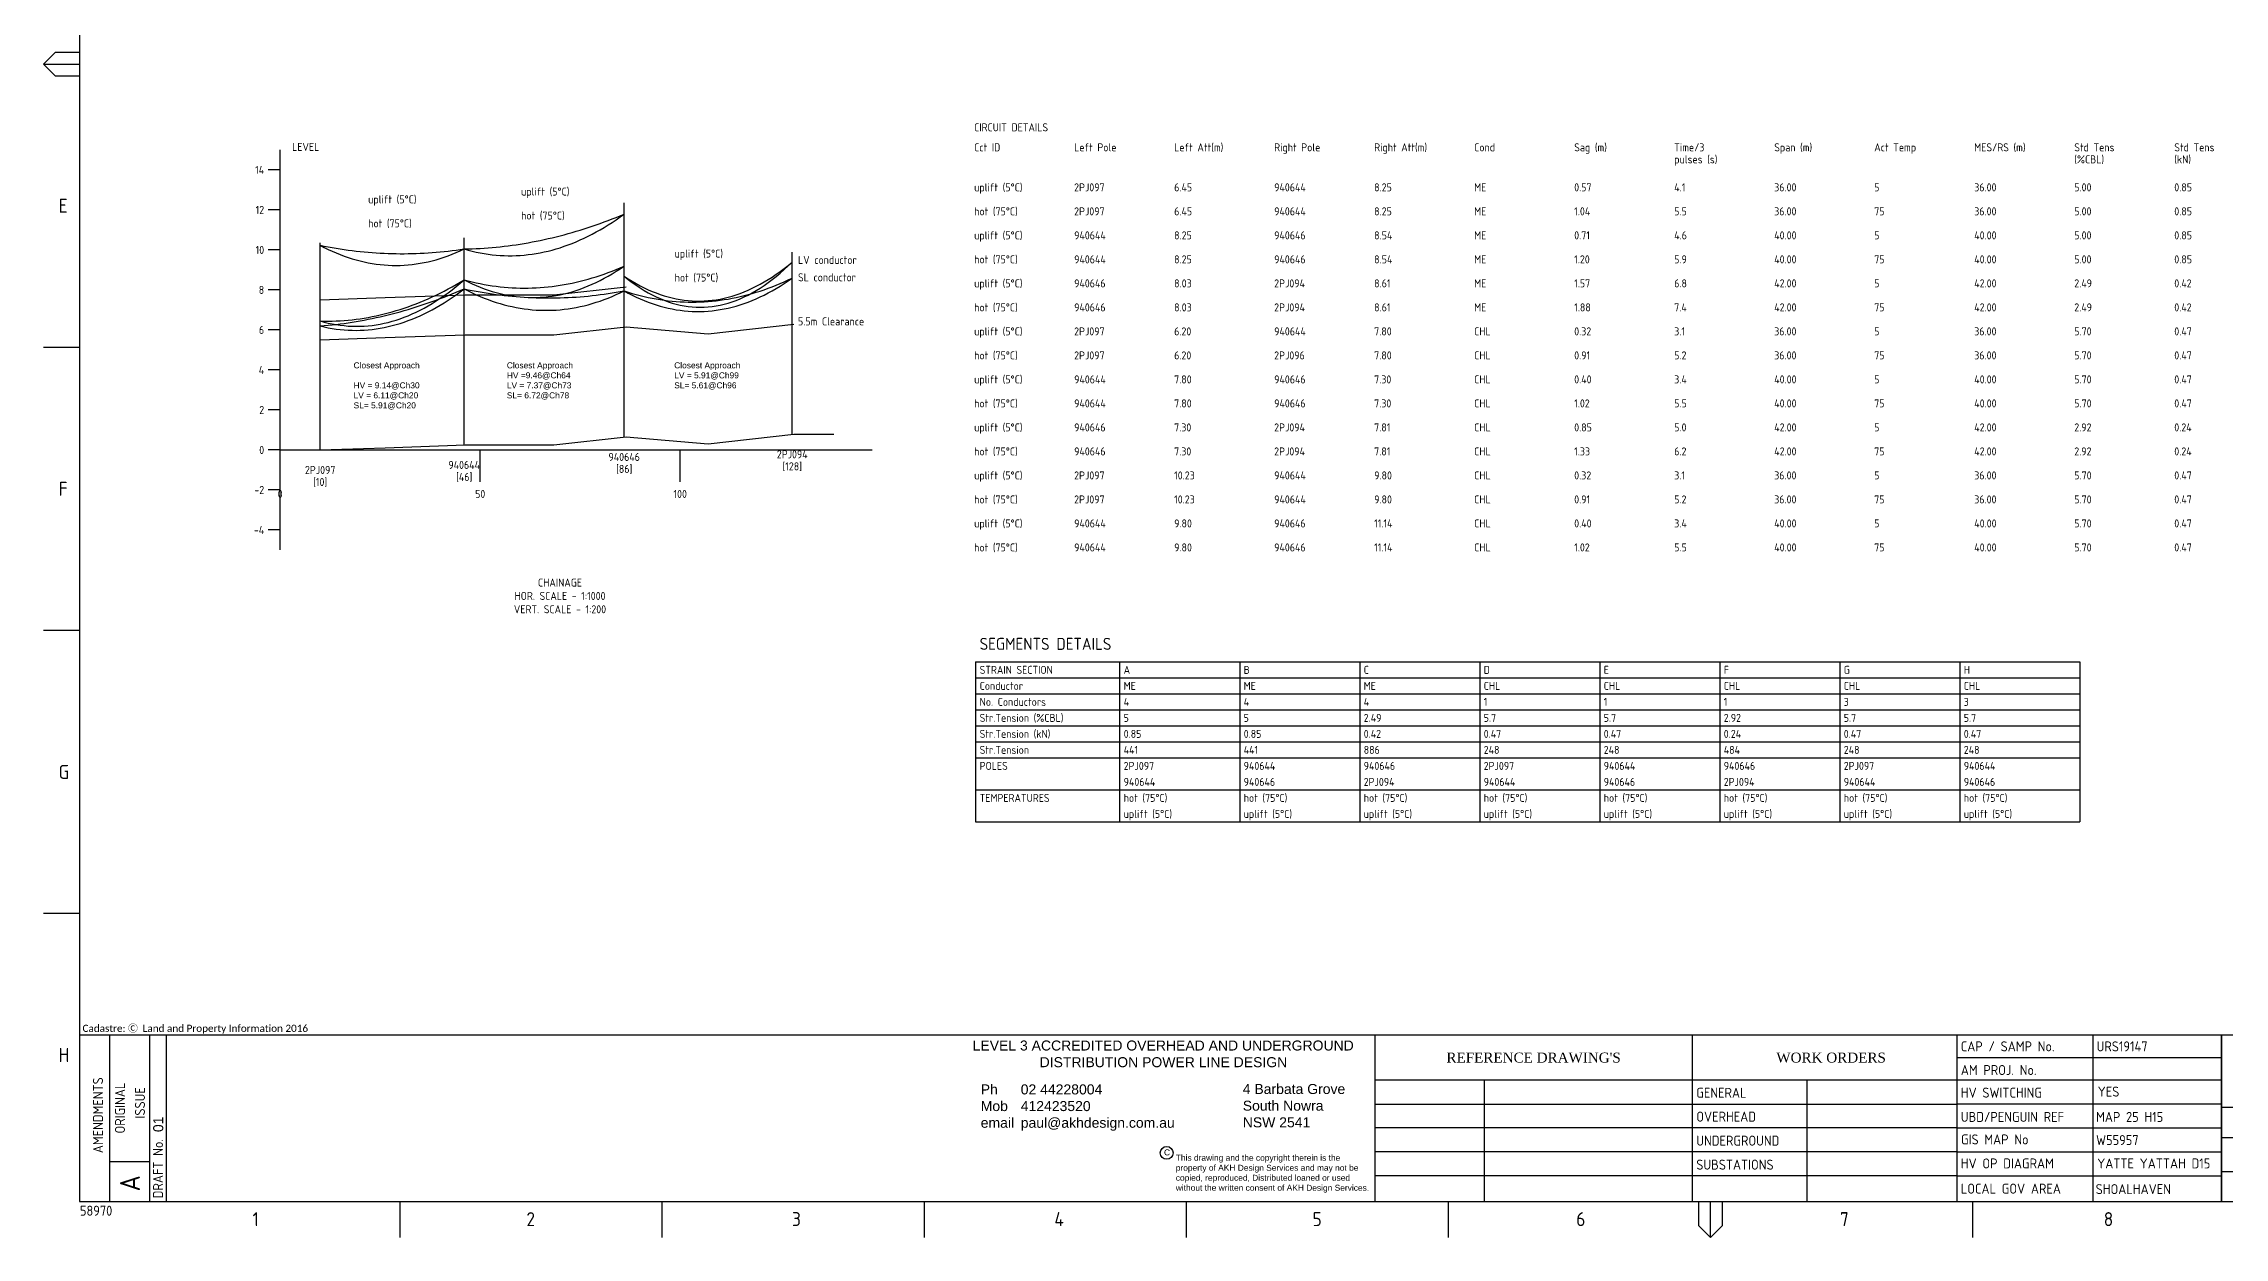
# Paper-space layout 'Retic5' of a CAD drawing. Header units: metres, sheet in millimetres. Extents: x -21 to 813, y -3 to 583.
# Drawn here: x -21 to 525, y -3 to 295 of the extents above; entities that cross this region are included whole.
import ezdxf
from ezdxf.enums import TextEntityAlignment as Align

# ---------------------------------------------------------------- set-up
doc = ezdxf.new("R2010")
doc.units = ezdxf.units.M
doc.linetypes.add('IE Trench LV', pattern=[6.5, 5, -1.5])
doc.layers.get('0').update_dxf_attribs({"color": 6})
for name, color, linetype in [('_User Miscellaneous1', 7, 'Continuous'), ('_User Miscellaneous2', 7, 'Continuous'), ('Notes', 7, 'Continuous'), ('SupportsUG_SP_EXT', 7, 'Continuous')]:
    doc.layers.add(name, color=color, linetype=linetype)
doc.styles.add('iecISOCP', font='isocp.shx')
doc.styles.add('iecTimesNewRoman', font='times.ttf')
doc.styles.add('ISOCP', font='isocp.shx', dxfattribs={"height": 1.75})
doc.styles.get("Standard").update_dxf_attribs({"font": 'arial.ttf'})

# ---------------------------------------------------------------- blocks, each defined once
blk = doc.blocks.new('A$C30A46249')
at = {"color": 7, "lineweight": -3, "insert": (6.92, 4.97), "char_height": 1.79, "attachment_point": 7, "line_spacing_factor": 1.2}
blk.add_mtext('{\\fCalibri|b0|i0|c0|p34;\\C256;Cadastre: \\fMS Gothic|b0|i0|c128|p49;\\C250;\\c2236962;Ⓒ\\fMS Gothic|b0|i0|c0|p49; \\fCalibri|b0|i0|c0|p34;\\C256;Land and Property Information 2016}', dxfattribs=at)
blk = doc.blocks.new('A1_FRAME_TITLE')
at = {"layer": 'Notes', "color": 3, "linetype": 'Continuous'}
for p, q in [((9, 574.39), (9, 5.97)), ((16.59, 5.97), (16.59, 47.62)), ((26.59, 5.97), (26.59, 47.62)), ((30.74, 5.98), (30.74, 47.62)), ((332.78, 47.62), (332.78, 5.97)), ((412.12, 47.62), (412.12, 5.97)), ((478.24, 47.62), (478.24, 5.97)), ((544.37, 47.62), (544.37, 5.97)), ((544.37, 41.97), (544.37, 5.97)), ((16.59, 15.97), (26.59, 15.97))]:
    blk.add_line(p, q, dxfattribs=at)
at = {"layer": 'Notes', "linetype": 'Continuous'}
for p, q in [((0, 290.18), (3, 293.18)), ((0, 290.18), (9, 290.18)), ((3, 287.18), (0, 290.18)), ((3, 293.18), (8.99, 293.18)), ((8.99, 287.18), (3, 287.18)), ((9, 219.43), (0, 219.43)), ((9, 148.68), (0, 148.68)), ((9, 77.93), (0, 77.93)), ((89.14, -3.03), (89.14, 5.97)), ((154.65, -3.03), (154.65, 5.97)), ((220.16, -3.03), (220.16, 5.97)), ((285.67, -3.03), (285.67, 5.97)), ((351.17, -3.03), (351.17, 5.97)), ((413.68, 5.97), (413.68, -0.03)), ((416.68, -3.03), (416.68, 5.97)), ((419.68, -0.03), (419.68, 5.97)), ((482.19, 5.97), (482.19, -3.03)), ((413.68, -0.03), (416.68, -3.03)), ((416.68, -3.03), (419.68, -0.03))]:
    blk.add_line(p, q, dxfattribs=at)
at = {"layer": 'Notes', "color": 7}
for p, q in [((512.26, 47.62), (512.26, 5.97)), ((478.24, 41.97), (544.37, 41.97)), ((332.81, 36.33), (478.24, 36.33)), ((360.07, 36.33), (360.07, 5.97)), ((440.78, 36.33), (440.78, 5.97)), ((478.24, 36.33), (544.37, 36.33)), ((332.78, 30.28), (478.24, 30.28)), ((478.24, 30.33), (544.37, 30.33)), ((478.24, 24.33), (332.78, 24.33)), ((478.24, 24.33), (544.37, 24.33)), ((544.37, 21.97), (579.37, 21.97)), ((478.24, 18.33), (332.78, 18.33)), ((478.24, 18.33), (544.37, 18.33)), ((478.24, 12.33), (332.78, 12.33)), ((478.24, 12.33), (544.37, 12.33)), ((544.37, 13.47), (579.37, 13.47))]:
    blk.add_line(p, q, dxfattribs=at)
at = {"layer": 'Notes', "color": 3}
blk.add_line((544.37, 5.97), (544.37, 47.62), dxfattribs=at)
at = {"layer": 'Notes', "color": 7, "linetype": 'Continuous'}
blk.add_line((544.37, 29.54), (579.37, 29.54), dxfattribs=at)
at = {"layer": 'Notes', "color": 3, "linetype": 'Continuous', "flags": 128}
for points in [[(9, 47.62), (123.8, 47.62)], [(123.8, 47.62), (824.37, 47.62)], [(9, 5.97), (123.8, 5.97)], [(123.8, 5.97), (824.37, 5.97)]]:
    blk.add_lwpolyline(points, dxfattribs=at)
blk.add_attdef('DRAFT_NUM', (29.9, 23.29), '', height=2.5, rotation=90)
at = {"layer": 'Notes', "color": 7, "style": 'iecISOCP'}
for s, height, p in [('E', 3.5, (3.74, 253.06)), ('F', 3.5, (3.74, 182.31)), ('G', 3.5, (3.74, 111.56)), ('H', 3.5, (3.74, 40.81)), ('CAP / SAMP No.', 2.5, (479.24, 43.47)), ('AM PROJ. No.', 2.5, (479.24, 37.55)), ('GENERAL', 2.5, (413.12, 31.86)), ('HV SWITCHING', 2.5, (479.24, 31.9)), ('OVERHEAD', 2.5, (413.12, 25.9)), ('UBD/PENGUIN REF', 2.5, (479.24, 25.84)), ('UNDERGROUND', 2.5, (413.12, 19.9)), ('GIS MAP No', 2.5, (479.29, 20.2)), ('SUBSTATIONS', 2.5, (413.12, 13.9)), ('HV OP DIAGRAM', 2.5, (479.24, 14.2)), ('LOCAL GOV AREA', 2.5, (479.24, 7.9)), ('1', 3.5, (52.24, -0.22)), ('2', 3.5, (120.7, -0.22)), ('3', 3.5, (187.09, -0.2)), ('4', 3.5, (252.67, -0.22)), ('5', 3.5, (317.21, -0.22)), ('6', 3.5, (383.12, -0.22)), ('7', 3.5, (449.03, -0.22)), ('8', 3.5, (514.97, -0.22))]:
    blk.add_text(s, height=height, dxfattribs=at).set_placement(p)
at = {"layer": 'Notes', "style": 'iecTimesNewRoman'}
blk.add_text("REFERENCE DRAWING'S", height=2.5, dxfattribs=at).set_placement((372.45, 40.66), align=Align.CENTER)
blk.add_text('WORK ORDERS', height=2.5, dxfattribs=at).set_placement((433.13, 40.66))
at = {"layer": 'Notes', "color": 7, "style": 'iecISOCP'}
for s, height, p in [('AMENDMENTS', 2.5, (14.84, 18.02)), ('ORIGINAL', 2.5, (20.34, 22.94)), ('ISSUE', 2.5, (25.34, 26.69)), ('DRAFT No.', 2.5, (29.84, 6.74)), ('A', 5, (24.09, 8.47))]:
    blk.add_text(s, height=height, rotation=90, dxfattribs=at).set_placement(p)
for tag, p in [('CAP_NO', (513.19, 43.46)), ('IE_NUM', (513.05, 37.81)), ('REF_No_1', (335.24, 32.31)), ('REF_1', (362.52, 32.31)), ('GEN_WO', (441.71, 31.76)), ('HV_SWITCH', (513.46, 32.16)), ('REF_No_2', (335.24, 26.31)), ('REF_2', (362.52, 26.31)), ('OH_WO', (441.71, 25.81)), ('UBD_REF', (513.05, 25.83)), ('REF_No_3', (335.24, 20.31)), ('REF_3', (362.52, 20.31)), ('UG_WO', (441.71, 20.05)), ('GIS_MAP_No', (513.05, 20.04)), ('REF_No_4', (335.24, 14.31)), ('REF_4', (362.52, 14.31)), ('HV_OP_DIAG', (513.33, 14.2)), ('SUB_WO', (441.71, 13.81)), ('LGA', (512.95, 7.78))]:
    blk.add_attdef(tag, p, '', height=2.5, dxfattribs=at)
at = {"layer": 'Notes', "style": 'iecISOCP'}
for tag, p in [('T1', (684.37, 39.47)), ('T2', (684.37, 34.35)), ('T3', (684.37, 28.92)), ('T4', (684.37, 23.66)), ('T5', (684.37, 18.23)), ('T6', (684.37, 12.97))]:
    blk.add_attdef(tag, text='', height=3.5, dxfattribs=at).set_placement(p, align=Align.CENTER)
at = {"layer": 'Notes', "color": 7, "style": 'iecISOCP'}
for tag, p in [('scale', (567.76, 33.27)), ('DRAWN', (567.76, 24.93)), ('DATE', (567.76, 16.88)), ('DESIGN', (605.62, 9.15)), ('CHD', (567.76, 8.37))]:
    blk.add_attdef(tag, text='', height=2.5, dxfattribs=at).set_placement(p, align=Align.CENTER)
at = {"layer": 'Notes', "color": 4, "style": 'iecISOCP'}
blk.add_attdef('NUM', text='', height=7, dxfattribs=at).set_placement((792.37, 20.12), align=Align.MIDDLE_CENTER)
at = {"layer": 'Notes', "color": 1, "style": 'iecISOCP'}
blk.add_attdef('REV', text='', height=5, dxfattribs=at).set_placement((820.05, 17.1), align=Align.CENTER)
at = {"layer": 'Notes', "color": 7, "style": 'iecISOCP'}
for tag, p in [('NS', (790.71, 8.12)), ('SHTS', (805.41, 8.12))]:
    blk.add_attdef(tag, text='', height=2.5, dxfattribs=at).set_placement(p, align=Align.MIDDLE)
at = {"layer": 'Notes', "style": 'iecISOCP'}
blk.add_attdef('ExportID', (9.08, 2.39), '', height=2.5, dxfattribs=at)
at = {"layer": 'Notes', "style": 'iecISOCP', "flags": 1}
for tag, p in [('ProjectType', (14.17, -26.8)), ('ProjectNumber', (23.56, -26.82)), ('DrawingNumber', (35.51, -26.8)), ('ProjectDescription', (47.56, -26.83)), ('ExportDate', (60.28, -26.79)), ('ExportUserName', (69.15, -26.8)), ('DesignerCompanyName', (81.48, -26.79)), ('ExportAreaOfInterest', (97.1, -26.81)), ('GIS_SUCCESS', (112, -26.78)), ('CAD_SUCCESS', (121.79, -26.78)), ('DEPOTCODE', (132.11, -26.88)), ('ExportCategories', (140.08, -26.8)), ('Comments', (154.38, -26.88))]:
    blk.add_attdef(tag, p, '', height=1, dxfattribs=at)
blk = doc.blocks.new('akhlogo')
at = {"layer": '_User Miscellaneous2'}
blk.add_circle((113.53, 12.12), 1.6, dxfattribs=at)
at = {"layer": '_User Miscellaneous2', "attachment_point": 1}
for s, insert, char_height, width in [('\\pi5.9046;LEVEL 3 ACCREDITED OVERHEAD AND UNDERGROUND \\P\\pi22.653;DISTRIBUTION POWER LINE DESIGN ', (59.13, 40.21), 2.5, 106.6522), ('Ph ^I02 44228004{\\fCalibri|b0|i0|c0|p34; ^J}Mob^I412423520\\Pemail^Ipaul@akhdesign.com.au', (67.06, 29.24), 2.5, 53.0212), ('4 Barbata Grove\\PSouth Nowra\\PNSW 2541', (132.56, 29.34), 2.5, 39.4695), ('This drawing and the copyright therein is the property of AKH Design Services and may not be copied, reproduced, Distributed loaned or used without the written consent of AKH Design Services.', (115.82, 11.65), 1.5, 48.7359)]:
    blk.add_mtext(s, dxfattribs=dict(at, insert=insert, char_height=char_height, width=width))
at = {"layer": '_User Miscellaneous2', "char_height": 1.5, "attachment_point": 1}
for insert in [(112.87, 13), (112.88, 13)]:
    blk.add_mtext('C', dxfattribs=dict(at, insert=insert))

psp = doc.layouts.new('Retic5')

# ---------------------------------------------------------------- linework, layer by layer
at = {"color": 7, "linetype": 'Continuous'}
for p, q in [((38.58, 168.78), (38.58, 268.78)), ((38.58, 263.78), (35.58, 263.78)), ((38.58, 253.78), (35.58, 253.78)), ((38.58, 243.78), (35.58, 243.78)), ((106.97, 232.54), (125.03, 234.59)), ((38.58, 233.78), (35.58, 233.78)), ((48.58, 231.28), (64.81, 231.85)), ((64.81, 231.85), (84.79, 232.54)), ((84.79, 232.54), (106.97, 232.54)), ((38.58, 223.78), (35.58, 223.78)), ((106.97, 222.54), (125.03, 224.59)), ((125.03, 224.59), (145.54, 222.8)), ((145.54, 222.8), (166.96, 225.23)), ((48.58, 221.28), (64.81, 221.85)), ((64.81, 221.85), (84.79, 222.54)), ((84.79, 222.54), (106.97, 222.54)), ((38.58, 213.78), (35.58, 213.78)), ((38.58, 203.78), (35.58, 203.78)), ((106.97, 195.04), (125.03, 197.09)), ((125.03, 197.09), (145.54, 195.3)), ((145.54, 195.3), (166.96, 197.73)), ((166.96, 197.73), (176.96, 197.73)), ((38.58, 193.78), (35.58, 193.78)), ((38.58, 193.78), (186.58, 193.78)), ((38.58, 185.78), (38.58, 193.78)), ((38.58, 193.78), (48.58, 193.78)), ((48.58, 193.78), (64.81, 194.35)), ((64.81, 194.35), (84.79, 195.04)), ((84.79, 195.04), (106.97, 195.04)), ((88.58, 185.78), (88.58, 193.78)), ((138.58, 185.78), (138.58, 193.78)), ((38.58, 183.78), (35.58, 183.78)), ((38.58, 173.78), (35.58, 173.78)), ((212.43, 140.82), (488.43, 140.82)), ((212.43, 140.82), (212.43, 100.82)), ((212.43, 136.82), (488.43, 136.82)), ((248.43, 140.82), (248.43, 100.82)), ((278.43, 140.82), (278.43, 100.82)), ((308.43, 140.82), (308.43, 100.82)), ((338.43, 140.82), (338.43, 100.82)), ((368.43, 140.82), (368.43, 100.82)), ((398.43, 140.82), (398.43, 100.82)), ((428.43, 140.82), (428.43, 100.82)), ((458.43, 140.82), (458.43, 100.82)), ((488.43, 140.82), (488.43, 100.82)), ((212.43, 132.82), (488.43, 132.82)), ((212.43, 128.82), (488.43, 128.82)), ((212.43, 124.82), (488.43, 124.82)), ((212.43, 120.82), (488.43, 120.82)), ((212.43, 116.82), (488.43, 116.82)), ((212.43, 108.82), (488.43, 108.82)), ((212.43, 100.82), (488.43, 100.82))]:
    psp.add_line(p, q, dxfattribs=at)
at = {"color": 5, "linetype": 'Continuous'}
for p, q in [((124.58, 197.04), (124.58, 255.54)), ((48.58, 193.78), (48.58, 245.53)), ((84.58, 195.04), (84.58, 246.79)), ((166.58, 197.69), (166.58, 243.19))]:
    psp.add_line(p, q, dxfattribs=at)
at = {"color": 7, "linetype": 'Continuous'}
for points in [[(84.58, 244.01), (85.58, 244.04), (86.58, 244.07), (87.58, 244.11), (88.58, 244.16), (89.58, 244.23), (90.58, 244.3), (91.58, 244.38), (92.58, 244.48), (93.58, 244.58), (94.58, 244.69), (95.58, 244.82), (96.58, 244.95), (97.58, 245.09), (98.58, 245.25), (99.58, 245.41), (100.58, 245.58), (101.58, 245.77), (102.58, 245.96), (103.58, 246.16), (104.58, 246.37), (105.58, 246.6), (106.58, 246.83), (107.58, 247.07), (108.58, 247.33), (109.58, 247.59), (110.58, 247.86), (111.58, 248.15), (112.58, 248.44), (113.58, 248.74), (114.58, 249.06), (115.58, 249.38), (116.58, 249.71), (117.58, 250.06), (118.58, 250.41), (119.58, 250.77), (120.58, 251.15), (121.58, 251.53), (122.58, 251.92), (123.58, 252.33), (124.58, 252.74)], [(48.58, 244.93), (49.58, 244.73), (50.58, 244.54), (51.58, 244.36), (52.58, 244.2), (53.58, 244.04), (54.58, 243.89), (55.58, 243.75), (56.58, 243.62), (57.58, 243.5), (58.58, 243.39), (59.58, 243.29), (60.58, 243.2), (61.58, 243.12), (62.58, 243.05), (63.58, 242.99), (64.58, 242.94), (65.58, 242.9), (66.58, 242.87), (67.58, 242.85), (68.58, 242.84), (69.58, 242.84), (70.58, 242.85), (71.58, 242.87), (72.58, 242.9), (73.58, 242.93), (74.58, 242.98), (75.58, 243.04), (76.58, 243.11), (77.58, 243.19), (78.58, 243.28), (79.58, 243.37), (80.58, 243.48), (81.58, 243.6), (82.58, 243.73), (83.58, 243.86), (84.58, 244.01)], [(124.58, 237.19), (125.58, 236.54), (126.58, 235.93), (127.58, 235.36), (128.58, 234.82), (129.58, 234.31), (130.58, 233.84), (131.58, 233.41), (132.58, 233.02), (133.58, 232.65), (134.58, 232.33), (135.58, 232.04), (136.58, 231.79), (137.58, 231.57), (138.58, 231.38), (139.58, 231.24), (140.58, 231.12), (141.58, 231.05), (142.58, 231.01), (143.58, 231), (144.58, 231.03), (145.58, 231.1), (146.58, 231.2), (147.58, 231.34), (148.58, 231.51), (149.58, 231.72), (150.58, 231.97), (151.58, 232.25), (152.58, 232.56), (153.58, 232.91), (154.58, 233.3), (155.58, 233.72), (156.58, 234.18), (157.58, 234.68), (158.58, 235.21), (159.58, 235.77), (160.58, 236.38), (161.58, 237.01), (162.58, 237.69), (163.58, 238.4), (164.58, 239.14), (165.58, 239.92), (166.58, 240.74)], [(48.58, 226.03), (49.58, 226.01), (50.58, 226), (51.58, 226.01), (52.58, 226.04), (53.58, 226.09), (54.58, 226.15), (55.58, 226.24), (56.58, 226.34), (57.58, 226.45), (58.58, 226.59), (59.58, 226.74), (60.58, 226.91), (61.58, 227.1), (62.58, 227.31), (63.58, 227.53), (64.58, 227.77), (65.58, 228.03), (66.58, 228.3), (67.58, 228.6), (68.58, 228.91), (69.58, 229.24), (70.58, 229.58), (71.58, 229.95), (72.58, 230.33), (73.58, 230.73), (74.58, 231.15), (75.58, 231.58), (76.58, 232.03), (77.58, 232.5), (78.58, 232.99), (79.58, 233.5), (80.58, 234.02), (81.58, 234.56), (82.58, 235.12), (83.58, 235.69), (84.58, 236.29)], [(84.58, 236.29), (85.58, 236.03), (86.58, 235.79), (87.58, 235.56), (88.58, 235.35), (89.58, 235.17), (90.58, 234.99), (91.58, 234.84), (92.58, 234.71), (93.58, 234.59), (94.58, 234.49), (95.58, 234.4), (96.58, 234.34), (97.58, 234.29), (98.58, 234.26), (99.58, 234.25), (100.58, 234.26), (101.58, 234.28), (102.58, 234.33), (103.58, 234.39), (104.58, 234.46), (105.58, 234.56), (106.58, 234.67), (107.58, 234.8), (108.58, 234.95), (109.58, 235.12), (110.58, 235.3), (111.58, 235.5), (112.58, 235.72), (113.58, 235.96), (114.58, 236.21), (115.58, 236.49), (116.58, 236.78), (117.58, 237.09), (118.58, 237.41), (119.58, 237.76), (120.58, 238.12), (121.58, 238.5), (122.58, 238.89), (123.58, 239.31), (124.58, 239.74)], [(124.58, 233.54), (125.58, 233.22), (126.58, 232.92), (127.58, 232.64), (128.58, 232.38), (129.58, 232.14), (130.58, 231.92), (131.58, 231.71), (132.58, 231.53), (133.58, 231.36), (134.58, 231.22), (135.58, 231.09), (136.58, 230.98), (137.58, 230.9), (138.58, 230.83), (139.58, 230.78), (140.58, 230.75), (141.58, 230.74), (142.58, 230.75), (143.58, 230.78), (144.58, 230.82), (145.58, 230.89), (146.58, 230.97), (147.58, 231.08), (148.58, 231.2), (149.58, 231.35), (150.58, 231.51), (151.58, 231.69), (152.58, 231.89), (153.58, 232.11), (154.58, 232.35), (155.58, 232.61), (156.58, 232.89), (157.58, 233.19), (158.58, 233.51), (159.58, 233.84), (160.58, 234.2), (161.58, 234.57), (162.58, 234.97), (163.58, 235.38), (164.58, 235.82), (165.58, 236.27), (166.58, 236.74)], [(48.58, 224.78), (49.58, 224.86), (50.58, 224.96), (51.58, 225.06), (52.58, 225.18), (53.58, 225.3), (54.58, 225.43), (55.58, 225.58), (56.58, 225.73), (57.58, 225.89), (58.58, 226.07), (59.58, 226.25), (60.58, 226.44), (61.58, 226.64), (62.58, 226.86), (63.58, 227.08), (64.58, 227.31), (65.58, 227.55), (66.58, 227.81), (67.58, 228.07), (68.58, 228.34), (69.58, 228.62), (70.58, 228.91), (71.58, 229.22), (72.58, 229.53), (73.58, 229.85), (74.58, 230.18), (75.58, 230.52), (76.58, 230.87), (77.58, 231.23), (78.58, 231.6), (79.58, 231.98), (80.58, 232.38), (81.58, 232.78), (82.58, 233.19), (83.58, 233.61), (84.58, 234.04)], [(84.58, 234.04), (85.58, 233.83), (86.58, 233.63), (87.58, 233.44), (88.58, 233.27), (89.58, 233.1), (90.58, 232.94), (91.58, 232.8), (92.58, 232.66), (93.58, 232.53), (94.58, 232.41), (95.58, 232.31), (96.58, 232.21), (97.58, 232.12), (98.58, 232.04), (99.58, 231.98), (100.58, 231.92), (101.58, 231.87), (102.58, 231.83), (103.58, 231.81), (104.58, 231.79), (105.58, 231.78), (106.58, 231.78), (107.58, 231.8), (108.58, 231.82), (109.58, 231.85), (110.58, 231.9), (111.58, 231.95), (112.58, 232.01), (113.58, 232.08), (114.58, 232.17), (115.58, 232.26), (116.58, 232.36), (117.58, 232.47), (118.58, 232.6), (119.58, 232.73), (120.58, 232.87), (121.58, 233.02), (122.58, 233.19), (123.58, 233.36), (124.58, 233.54)]]:
    psp.add_lwpolyline(points, dxfattribs=at)
at = {"color": 1, "linetype": 'Continuous'}
for points in [[(84.58, 244.01), (85.58, 243.73), (86.58, 243.48), (87.58, 243.25), (88.58, 243.05), (89.58, 242.87), (90.58, 242.72), (91.58, 242.59), (92.58, 242.49), (93.58, 242.41), (94.58, 242.36), (95.58, 242.34), (96.58, 242.34), (97.58, 242.37), (98.58, 242.42), (99.58, 242.5), (100.58, 242.6), (101.58, 242.73), (102.58, 242.88), (103.58, 243.06), (104.58, 243.27), (105.58, 243.5), (106.58, 243.75), (107.58, 244.04), (108.58, 244.34), (109.58, 244.68), (110.58, 245.03), (111.58, 245.42), (112.58, 245.83), (113.58, 246.26), (114.58, 246.72), (115.58, 247.21), (116.58, 247.72), (117.58, 248.26), (118.58, 248.82), (119.58, 249.41), (120.58, 250.03), (121.58, 250.67), (122.58, 251.33), (123.58, 252.02), (124.58, 252.74)], [(48.58, 244.93), (49.58, 244.41), (50.58, 243.92), (51.58, 243.46), (52.58, 243.03), (53.58, 242.62), (54.58, 242.25), (55.58, 241.9), (56.58, 241.58), (57.58, 241.28), (58.58, 241.02), (59.58, 240.78), (60.58, 240.58), (61.58, 240.4), (62.58, 240.24), (63.58, 240.12), (64.58, 240.02), (65.58, 239.96), (66.58, 239.92), (67.58, 239.91), (68.58, 239.92), (69.58, 239.97), (70.58, 240.04), (71.58, 240.14), (72.58, 240.27), (73.58, 240.43), (74.58, 240.61), (75.58, 240.83), (76.58, 241.07), (77.58, 241.34), (78.58, 241.63), (79.58, 241.96), (80.58, 242.31), (81.58, 242.7), (82.58, 243.11), (83.58, 243.55), (84.58, 244.01)]]:
    psp.add_lwpolyline(points, dxfattribs=at)
at = {"color": 4, "linetype": 'Continuous'}
for points in [[(124.58, 237.19), (125.58, 236.4), (126.58, 235.65), (127.58, 234.94), (128.58, 234.28), (129.58, 233.66), (130.58, 233.08), (131.58, 232.54), (132.58, 232.05), (133.58, 231.6), (134.58, 231.2), (135.58, 230.83), (136.58, 230.51), (137.58, 230.23), (138.58, 230), (139.58, 229.8), (140.58, 229.65), (141.58, 229.54), (142.58, 229.48), (143.58, 229.46), (144.58, 229.48), (145.58, 229.54), (146.58, 229.65), (147.58, 229.79), (148.58, 229.98), (149.58, 230.22), (150.58, 230.49), (151.58, 230.81), (152.58, 231.17), (153.58, 231.58), (154.58, 232.02), (155.58, 232.51), (156.58, 233.05), (157.58, 233.62), (158.58, 234.24), (159.58, 234.9), (160.58, 235.61), (161.58, 236.35), (162.58, 237.15), (163.58, 237.98), (164.58, 238.86), (165.58, 239.78), (166.58, 240.74)], [(48.58, 226.03), (49.58, 225.75), (50.58, 225.51), (51.58, 225.29), (52.58, 225.11), (53.58, 224.96), (54.58, 224.85), (55.58, 224.76), (56.58, 224.71), (57.58, 224.69), (58.58, 224.7), (59.58, 224.74), (60.58, 224.82), (61.58, 224.92), (62.58, 225.06), (63.58, 225.24), (64.58, 225.44), (65.58, 225.68), (66.58, 225.94), (67.58, 226.25), (68.58, 226.58), (69.58, 226.94), (70.58, 227.34), (71.58, 227.77), (72.58, 228.23), (73.58, 228.72), (74.58, 229.25), (75.58, 229.81), (76.58, 230.4), (77.58, 231.02), (78.58, 231.68), (79.58, 232.36), (80.58, 233.08), (81.58, 233.84), (82.58, 234.62), (83.58, 235.44), (84.58, 236.29)], [(84.58, 236.29), (85.58, 235.79), (86.58, 235.32), (87.58, 234.88), (88.58, 234.47), (89.58, 234.09), (90.58, 233.74), (91.58, 233.42), (92.58, 233.13), (93.58, 232.87), (94.58, 232.65), (95.58, 232.45), (96.58, 232.28), (97.58, 232.14), (98.58, 232.03), (99.58, 231.95), (100.58, 231.9), (101.58, 231.88), (102.58, 231.89), (103.58, 231.94), (104.58, 232.01), (105.58, 232.11), (106.58, 232.24), (107.58, 232.4), (108.58, 232.59), (109.58, 232.81), (110.58, 233.06), (111.58, 233.34), (112.58, 233.66), (113.58, 234), (114.58, 234.37), (115.58, 234.77), (116.58, 235.2), (117.58, 235.66), (118.58, 236.16), (119.58, 236.68), (120.58, 237.23), (121.58, 237.81), (122.58, 238.43), (123.58, 239.07), (124.58, 239.74)]]:
    psp.add_lwpolyline(points, dxfattribs=at)
at = {"color": 3, "linetype": 'Continuous'}
for points in [[(124.58, 233.54), (125.58, 233), (126.58, 232.49), (127.58, 232), (128.58, 231.55), (129.58, 231.13), (130.58, 230.74), (131.58, 230.37), (132.58, 230.04), (133.58, 229.74), (134.58, 229.47), (135.58, 229.23), (136.58, 229.02), (137.58, 228.84), (138.58, 228.69), (139.58, 228.57), (140.58, 228.48), (141.58, 228.42), (142.58, 228.39), (143.58, 228.39), (144.58, 228.42), (145.58, 228.48), (146.58, 228.57), (147.58, 228.69), (148.58, 228.85), (149.58, 229.03), (150.58, 229.24), (151.58, 229.48), (152.58, 229.75), (153.58, 230.06), (154.58, 230.39), (155.58, 230.75), (156.58, 231.14), (157.58, 231.57), (158.58, 232.02), (159.58, 232.5), (160.58, 233.02), (161.58, 233.56), (162.58, 234.14), (163.58, 234.74), (164.58, 235.38), (165.58, 236.04), (166.58, 236.74)], [(48.58, 224.78), (49.58, 224.55), (50.58, 224.34), (51.58, 224.16), (52.58, 224.01), (53.58, 223.89), (54.58, 223.79), (55.58, 223.73), (56.58, 223.69), (57.58, 223.68), (58.58, 223.69), (59.58, 223.74), (60.58, 223.81), (61.58, 223.92), (62.58, 224.05), (63.58, 224.21), (64.58, 224.39), (65.58, 224.61), (66.58, 224.85), (67.58, 225.12), (68.58, 225.42), (69.58, 225.75), (70.58, 226.1), (71.58, 226.48), (72.58, 226.9), (73.58, 227.34), (74.58, 227.8), (75.58, 228.3), (76.58, 228.82), (77.58, 229.38), (78.58, 229.96), (79.58, 230.57), (80.58, 231.2), (81.58, 231.87), (82.58, 232.56), (83.58, 233.29), (84.58, 234.04)], [(84.58, 234.04), (85.58, 233.53), (86.58, 233.04), (87.58, 232.58), (88.58, 232.15), (89.58, 231.74), (90.58, 231.36), (91.58, 231), (92.58, 230.67), (93.58, 230.36), (94.58, 230.08), (95.58, 229.83), (96.58, 229.6), (97.58, 229.4), (98.58, 229.22), (99.58, 229.07), (100.58, 228.94), (101.58, 228.84), (102.58, 228.76), (103.58, 228.71), (104.58, 228.69), (105.58, 228.69), (106.58, 228.71), (107.58, 228.76), (108.58, 228.84), (109.58, 228.94), (110.58, 229.07), (111.58, 229.22), (112.58, 229.4), (113.58, 229.61), (114.58, 229.84), (115.58, 230.09), (116.58, 230.37), (117.58, 230.68), (118.58, 231.01), (119.58, 231.37), (120.58, 231.75), (121.58, 232.16), (122.58, 232.6), (123.58, 233.06), (124.58, 233.54)]]:
    psp.add_lwpolyline(points, dxfattribs=at)

# ---------------------------------------------------------------- block references
at = {"layer": '_User Miscellaneous1', "color": 7, "lineweight": -3, "ltscale": 0.25}
psp.add_blockref('akhlogo', (146.64, 5.97), dxfattribs=at)
at = {"layer": 'Notes'}
psp.add_blockref('A$C30A46249', (-17.75, 42.91), dxfattribs=at)
at = {"layer": 'SupportsUG_SP_EXT'}
ref = psp.add_blockref('A1_FRAME_TITLE', (-20.55, 0), dxfattribs=at)
ref.add_attrib('CAP_NO', 'URS19147', (492.64, 43.46), dxfattribs={"layer": 'Notes', "color": 7, "height": 2.5, "style": 'iecISOCP'})
ref.add_attrib('HV_SWITCH', 'YES', (492.91, 32.16), dxfattribs={"layer": 'Notes', "color": 7, "height": 2.5, "style": 'iecISOCP'})
ref.add_attrib('UBD_REF', 'MAP 25 H15', (492.5, 25.83), dxfattribs={"layer": 'Notes', "color": 7, "height": 2.5, "style": 'iecISOCP'})
ref.add_attrib('GIS_MAP_No', 'W55957', (492.5, 20.04), dxfattribs={"layer": 'Notes', "color": 7, "height": 2.5, "style": 'iecISOCP'})
ref.add_attrib('HV_OP_DIAG', 'YATTE YATTAH D15', (492.78, 14.2), dxfattribs={"layer": 'Notes', "color": 7, "height": 2.5, "style": 'iecISOCP'})
ref.add_attrib('LGA', 'SHOALHAVEN', (492.4, 7.78), dxfattribs={"layer": 'Notes', "color": 7, "height": 2.5, "style": 'iecISOCP'})
ref.add_attrib('ExportID', '58970', (-11.47, 2.39), dxfattribs={"layer": 'Notes', "height": 2.5, "style": 'iecISOCP'})
ref.add_attrib('DRAFT_NUM', '01', (9.35, 23.29), dxfattribs={"layer": '0', "height": 2.5, "rotation": 90})

# ---------------------------------------------------------------- texts
at = {"color": 7, "linetype": 'Continuous', "style": 'ISOCP'}
for s, height, p in [('CIRCUIT DETAILS', 2, (212.05, 273.42)), ('LEVEL', 2, (41.58, 268.53)), ('Cct ID', 2, (212.05, 268.42)), ('Left Pole', 2, (237.05, 268.42)), ('Left Att(m)', 2, (262.05, 268.42)), ('Right Pole', 2, (287.05, 268.42)), ('Right Att(m)', 2, (312.05, 268.42)), ('Cond', 2, (337.05, 268.42)), ('Sag (m)', 2, (362.05, 268.42)), ('Time/3', 2, (387.05, 268.42)), ('pulses (s)', 2, (387.05, 265.42)), ('Span (m)', 2, (412.05, 268.42)), ('Act Temp', 2, (437.05, 268.42)), ('MES/RS (m)', 2, (462.05, 268.42)), ('Std Tens', 2, (487.05, 268.42)), ('(%CBL)', 2, (487.05, 265.42)), ('Std Tens', 2, (512.05, 268.42)), ('(kN)', 2, (512.05, 265.42)), ('uplift (5°C)', 2, (60.57, 255.42)), ('uplift (5°C)', 2, (98.8, 257.37)), ('uplift (5°C)', 2, (212.05, 258.42)), ('2PJ097', 2, (237.05, 258.42)), ('6.45', 2, (262.05, 258.42)), ('940644', 2, (287.05, 258.42)), ('8.25', 2, (312.05, 258.42)), ('ME', 2, (337.05, 258.42)), ('0.57', 2, (362.05, 258.42)), ('4.1', 2, (387.05, 258.42)), ('36.00', 2, (412.05, 258.42)), ('5', 2, (437.05, 258.42)), ('36.00', 2, (462.05, 258.42)), ('5.00', 2, (487.05, 258.42)), ('0.85', 2, (512.05, 258.42)), ('hot (75°C)', 2, (60.57, 249.42)), ('hot (75°C)', 2, (98.8, 251.37)), ('hot (75°C)', 2, (212.05, 252.42)), ('2PJ097', 2, (237.05, 252.42)), ('6.45', 2, (262.05, 252.42)), ('940644', 2, (287.05, 252.42)), ('8.25', 2, (312.05, 252.42)), ('ME', 2, (337.05, 252.42)), ('1.04', 2, (362.05, 252.42)), ('5.5', 2, (387.05, 252.42)), ('36.00', 2, (412.05, 252.42)), ('75', 2, (437.05, 252.42)), ('36.00', 2, (462.05, 252.42)), ('5.00', 2, (487.05, 252.42)), ('0.85', 2, (512.05, 252.42)), ('uplift (5°C)', 2, (212.05, 246.42)), ('940644', 2, (237.05, 246.42)), ('8.25', 2, (262.05, 246.42)), ('940646', 2, (287.05, 246.42)), ('8.54', 2, (312.05, 246.42)), ('ME', 2, (337.05, 246.42)), ('0.71', 2, (362.05, 246.42)), ('4.6', 2, (387.05, 246.42)), ('40.00', 2, (412.05, 246.42)), ('5', 2, (437.05, 246.42)), ('40.00', 2, (462.05, 246.42)), ('5.00', 2, (487.05, 246.42)), ('0.85', 2, (512.05, 246.42)), ('uplift (5°C)', 2, (137.18, 241.87)), ('LV conductor', 2, (168.03, 240.28)), ('hot (75°C)', 2, (212.05, 240.42)), ('940644', 2, (237.05, 240.42)), ('8.25', 2, (262.05, 240.42)), ('940646', 2, (287.05, 240.42)), ('8.54', 2, (312.05, 240.42)), ('ME', 2, (337.05, 240.42)), ('1.20', 2, (362.05, 240.42)), ('5.9', 2, (387.05, 240.42)), ('40.00', 2, (412.05, 240.42)), ('75', 2, (437.05, 240.42)), ('40.00', 2, (462.05, 240.42)), ('5.00', 2, (487.05, 240.42)), ('0.85', 2, (512.05, 240.42)), ('hot (75°C)', 2, (137.18, 235.87)), ('SL conductor', 2, (168.03, 235.93)), ('uplift (5°C)', 2, (212.05, 234.42)), ('940646', 2, (237.05, 234.42)), ('8.03', 2, (262.05, 234.42)), ('2PJ094', 2, (287.05, 234.42)), ('8.61', 2, (312.05, 234.42)), ('ME', 2, (337.05, 234.42)), ('1.57', 2, (362.05, 234.42)), ('6.8', 2, (387.05, 234.42)), ('42.00', 2, (412.05, 234.42)), ('5', 2, (437.05, 234.42)), ('42.00', 2, (462.05, 234.42)), ('2.49', 2, (487.05, 234.42)), ('0.42', 2, (512.05, 234.42)), ('hot (75°C)', 2, (212.05, 228.42)), ('940646', 2, (237.05, 228.42)), ('8.03', 2, (262.05, 228.42)), ('2PJ094', 2, (287.05, 228.42)), ('8.61', 2, (312.05, 228.42)), ('ME', 2, (337.05, 228.42)), ('1.88', 2, (362.05, 228.42)), ('7.4', 2, (387.05, 228.42)), ('42.00', 2, (412.05, 228.42)), ('75', 2, (437.05, 228.42)), ('42.00', 2, (462.05, 228.42)), ('2.49', 2, (487.05, 228.42)), ('0.42', 2, (512.05, 228.42)), ('5.5m Clearance', 2, (168.03, 224.92)), ('uplift (5°C)', 2, (212.05, 222.42)), ('2PJ097', 2, (237.05, 222.42)), ('6.20', 2, (262.05, 222.42)), ('940644', 2, (287.05, 222.42)), ('7.80', 2, (312.05, 222.42)), ('CHL', 2, (337.05, 222.42)), ('0.32', 2, (362.05, 222.42)), ('3.1', 2, (387.05, 222.42)), ('36.00', 2, (412.05, 222.42)), ('5', 2, (437.05, 222.42)), ('36.00', 2, (462.05, 222.42)), ('5.70', 2, (487.05, 222.42)), ('0.47', 2, (512.05, 222.42)), ('hot (75°C)', 2, (212.05, 216.42)), ('2PJ097', 2, (237.05, 216.42)), ('6.20', 2, (262.05, 216.42)), ('2PJ096', 2, (287.05, 216.42)), ('7.80', 2, (312.05, 216.42)), ('CHL', 2, (337.05, 216.42)), ('0.91', 2, (362.05, 216.42)), ('5.2', 2, (387.05, 216.42)), ('36.00', 2, (412.05, 216.42)), ('75', 2, (437.05, 216.42)), ('36.00', 2, (462.05, 216.42)), ('5.70', 2, (487.05, 216.42)), ('0.47', 2, (512.05, 216.42)), ('uplift (5°C)', 2, (212.05, 210.42)), ('940644', 2, (237.05, 210.42)), ('7.80', 2, (262.05, 210.42)), ('940646', 2, (287.05, 210.42)), ('7.30', 2, (312.05, 210.42)), ('CHL', 2, (337.05, 210.42)), ('0.40', 2, (362.05, 210.42)), ('3.4', 2, (387.05, 210.42)), ('40.00', 2, (412.05, 210.42)), ('5', 2, (437.05, 210.42)), ('40.00', 2, (462.05, 210.42)), ('5.70', 2, (487.05, 210.42)), ('0.47', 2, (512.05, 210.42)), ('hot (75°C)', 2, (212.05, 204.42)), ('940644', 2, (237.05, 204.42)), ('7.80', 2, (262.05, 204.42)), ('940646', 2, (287.05, 204.42)), ('7.30', 2, (312.05, 204.42)), ('CHL', 2, (337.05, 204.42)), ('1.02', 2, (362.05, 204.42)), ('5.5', 2, (387.05, 204.42)), ('40.00', 2, (412.05, 204.42)), ('75', 2, (437.05, 204.42)), ('40.00', 2, (462.05, 204.42)), ('5.70', 2, (487.05, 204.42)), ('0.47', 2, (512.05, 204.42)), ('uplift (5°C)', 2, (212.05, 198.42)), ('940646', 2, (237.05, 198.42)), ('7.30', 2, (262.05, 198.42)), ('2PJ094', 2, (287.05, 198.42)), ('7.81', 2, (312.05, 198.42)), ('CHL', 2, (337.05, 198.42)), ('0.85', 2, (362.05, 198.42)), ('5.0', 2, (387.05, 198.42)), ('42.00', 2, (412.05, 198.42)), ('5', 2, (437.05, 198.42)), ('42.00', 2, (462.05, 198.42)), ('2.92', 2, (487.05, 198.42)), ('0.24', 2, (512.05, 198.42)), ('hot (75°C)', 2, (212.05, 192.42)), ('940646', 2, (237.05, 192.42)), ('7.30', 2, (262.05, 192.42)), ('2PJ094', 2, (287.05, 192.42)), ('7.81', 2, (312.05, 192.42)), ('CHL', 2, (337.05, 192.42)), ('1.33', 2, (362.05, 192.42)), ('6.2', 2, (387.05, 192.42)), ('42.00', 2, (412.05, 192.42)), ('75', 2, (437.05, 192.42)), ('42.00', 2, (462.05, 192.42)), ('2.92', 2, (487.05, 192.42)), ('0.24', 2, (512.05, 192.42)), ('uplift (5°C)', 2, (212.05, 186.42)), ('2PJ097', 2, (237.05, 186.42)), ('10.23', 2, (262.05, 186.42)), ('940644', 2, (287.05, 186.42)), ('9.80', 2, (312.05, 186.42)), ('CHL', 2, (337.05, 186.42)), ('0.32', 2, (362.05, 186.42)), ('3.1', 2, (387.05, 186.42)), ('36.00', 2, (412.05, 186.42)), ('5', 2, (437.05, 186.42)), ('36.00', 2, (462.05, 186.42)), ('5.70', 2, (487.05, 186.42)), ('0.47', 2, (512.05, 186.42)), ('hot (75°C)', 2, (212.05, 180.42)), ('2PJ097', 2, (237.05, 180.42)), ('10.23', 2, (262.05, 180.42)), ('940644', 2, (287.05, 180.42)), ('9.80', 2, (312.05, 180.42)), ('CHL', 2, (337.05, 180.42)), ('0.91', 2, (362.05, 180.42)), ('5.2', 2, (387.05, 180.42)), ('36.00', 2, (412.05, 180.42)), ('75', 2, (437.05, 180.42)), ('36.00', 2, (462.05, 180.42)), ('5.70', 2, (487.05, 180.42)), ('0.47', 2, (512.05, 180.42)), ('uplift (5°C)', 2, (212.05, 174.42)), ('940644', 2, (237.05, 174.42)), ('9.80', 2, (262.05, 174.42)), ('940646', 2, (287.05, 174.42)), ('11.14', 2, (312.05, 174.42)), ('CHL', 2, (337.05, 174.42)), ('0.40', 2, (362.05, 174.42)), ('3.4', 2, (387.05, 174.42)), ('40.00', 2, (412.05, 174.42)), ('5', 2, (437.05, 174.42)), ('40.00', 2, (462.05, 174.42)), ('5.70', 2, (487.05, 174.42)), ('0.47', 2, (512.05, 174.42)), ('hot (75°C)', 2, (212.05, 168.42)), ('940644', 2, (237.05, 168.42)), ('9.80', 2, (262.05, 168.42)), ('940646', 2, (287.05, 168.42)), ('11.14', 2, (312.05, 168.42)), ('CHL', 2, (337.05, 168.42)), ('1.02', 2, (362.05, 168.42)), ('5.5', 2, (387.05, 168.42)), ('40.00', 2, (412.05, 168.42)), ('75', 2, (437.05, 168.42)), ('40.00', 2, (462.05, 168.42)), ('5.70', 2, (487.05, 168.42)), ('0.47', 2, (512.05, 168.42)), ('SEGMENTS DETAILS', 3, (213.43, 143.82)), ('STRAIN SECTION', 2, (213.43, 137.82)), ('A', 2, (249.43, 137.82)), ('B', 2, (279.43, 137.82)), ('C', 2, (309.43, 137.82)), ('D', 2, (339.43, 137.82)), ('E', 2, (369.43, 137.82)), ('F', 2, (399.43, 137.82)), ('G', 2, (429.43, 137.82)), ('H', 2, (459.43, 137.82)), ('Conductor', 2, (213.43, 133.82)), ('No. Conductors', 2, (213.43, 129.82)), ('4', 2, (249.43, 129.82)), ('ME', 2, (249.43, 133.82)), ('4', 2, (279.43, 129.82)), ('ME', 2, (279.43, 133.82)), ('4', 2, (309.43, 129.82)), ('ME', 2, (309.43, 133.82)), ('1', 2, (339.43, 129.82)), ('CHL', 2, (339.43, 133.82)), ('1', 2, (369.43, 129.82)), ('CHL', 2, (369.43, 133.82)), ('1', 2, (399.43, 129.82)), ('CHL', 2, (399.43, 133.82)), ('3', 2, (429.43, 129.82)), ('CHL', 2, (429.43, 133.82)), ('3', 2, (459.43, 129.82)), ('CHL', 2, (459.43, 133.82)), ('Str.Tension (%CBL)', 2, (213.43, 125.82)), ('5', 2, (249.43, 125.82)), ('5', 2, (279.43, 125.82)), ('2.49', 2, (309.43, 125.82)), ('5.7', 2, (339.43, 125.82)), ('5.7', 2, (369.43, 125.82)), ('2.92', 2, (399.43, 125.82)), ('5.7', 2, (429.43, 125.82)), ('5.7', 2, (459.43, 125.82)), ('Str.Tension (kN)', 2, (213.43, 121.82)), ('0.85', 2, (249.43, 121.82)), ('0.85', 2, (279.43, 121.82)), ('0.42', 2, (309.43, 121.82)), ('0.47', 2, (339.43, 121.82)), ('0.47', 2, (369.43, 121.82)), ('0.24', 2, (399.43, 121.82)), ('0.47', 2, (429.43, 121.82)), ('0.47', 2, (459.43, 121.82)), ('Str.Tension ', 2, (213.43, 117.82)), ('POLES', 2, (213.43, 113.82)), ('441', 2, (249.43, 117.82)), ('2PJ097', 2, (249.43, 113.82)), ('441', 2, (279.43, 117.82)), ('940644', 2, (279.43, 113.82)), ('940646', 2, (309.43, 113.82)), ('886', 2, (309.43, 117.82)), ('248', 2, (339.43, 117.82)), ('2PJ097', 2, (339.43, 113.82)), ('248', 2, (369.43, 117.82)), ('940644', 2, (369.43, 113.82)), ('484', 2, (399.43, 117.82)), ('940646', 2, (399.43, 113.82)), ('248', 2, (429.43, 117.82)), ('2PJ097', 2, (429.43, 113.82)), ('248', 2, (459.43, 117.82)), ('940644', 2, (459.43, 113.82)), ('940644', 2, (249.43, 109.82)), ('940646', 2, (279.43, 109.82)), ('2PJ094', 2, (309.43, 109.82)), ('940644', 2, (339.43, 109.82)), ('940646', 2, (369.43, 109.82)), ('2PJ094', 2, (399.43, 109.82)), ('940644', 2, (429.43, 109.82)), ('940646', 2, (459.43, 109.82)), ('TEMPERATURES', 2, (213.43, 105.82)), ('uplift (5°C)', 2, (249.43, 101.82)), ('hot (75°C)', 2, (249.43, 105.82)), ('uplift (5°C)', 2, (279.43, 101.82)), ('hot (75°C)', 2, (279.43, 105.82)), ('uplift (5°C)', 2, (309.43, 101.82)), ('hot (75°C)', 2, (309.43, 105.82)), ('uplift (5°C)', 2, (339.43, 101.82)), ('hot (75°C)', 2, (339.43, 105.82)), ('uplift (5°C)', 2, (369.43, 101.82)), ('hot (75°C)', 2, (369.43, 105.82)), ('uplift (5°C)', 2, (399.43, 101.82)), ('hot (75°C)', 2, (399.43, 105.82)), ('uplift (5°C)', 2, (429.43, 101.82)), ('hot (75°C)', 2, (429.43, 105.82)), ('uplift (5°C)', 2, (459.43, 101.82)), ('hot (75°C)', 2, (459.43, 105.82))]:
    psp.add_text(s, height=height, dxfattribs=at).set_placement(p)
for s, p in [('14', (34.58, 263.78)), ('12', (34.58, 253.78)), ('10', (34.58, 243.78)), ('8', (34.58, 233.78)), ('6', (34.58, 223.78)), ('4', (34.58, 213.78)), ('2', (34.58, 203.78)), ('0', (34.58, 193.78)), ('-2', (34.58, 183.78)), ('-4', (34.58, 173.78))]:
    psp.add_text(s, height=2, dxfattribs=at).set_placement(p, align=Align.MIDDLE_RIGHT)
for s, p in [('940644', (84.58, 191.04)), ('940646', (124.58, 193.04)), ('2PJ094', (166.58, 193.69)), ('[128]', (166.58, 190.69)), ('2PJ097', (48.58, 189.78)), ('[10]', (48.58, 186.78)), ('[46]', (84.58, 188.04)), ('[86]', (124.58, 190.04)), ('0', (38.58, 183.78)), ('50', (88.58, 183.78)), ('100', (138.58, 183.78))]:
    psp.add_text(s, height=2, dxfattribs=at).set_placement(p, align=Align.TOP_CENTER)
at = {"color": 7, "char_height": 1.5, "width": 46.9771, "attachment_point": 1}
for s, insert in [('Closest Approach\\P\\PHV = 9.14@Ch30\\PLV = 6.11@Ch20\\PSL= 5.91@Ch20 ', (56.93, 215.68)), ('Closest Approach\\PHV =9.46@Ch64\\PLV = 7.37@Ch73\\PSL= 6.72@Ch78 ', (95.24, 215.68)), ('Closest Approach\\PLV = 5.91@Ch99 \\PSL= 5.61@Ch96', (137.08, 215.68))]:
    psp.add_mtext(s, dxfattribs=dict(at, insert=insert))
at = {"color": 7, "linetype": 'IE Trench LV', "lineweight": 0, "insert": (108.53, 161.63), "char_height": 2, "width": 29.5482, "attachment_point": 2, "style": 'ISOCP'}
psp.add_mtext('CHAINAGE \\PHOR. SCALE - 1:1000 VERT. SCALE - 1:200', dxfattribs=at)

doc.saveas('drawing.dxf')
